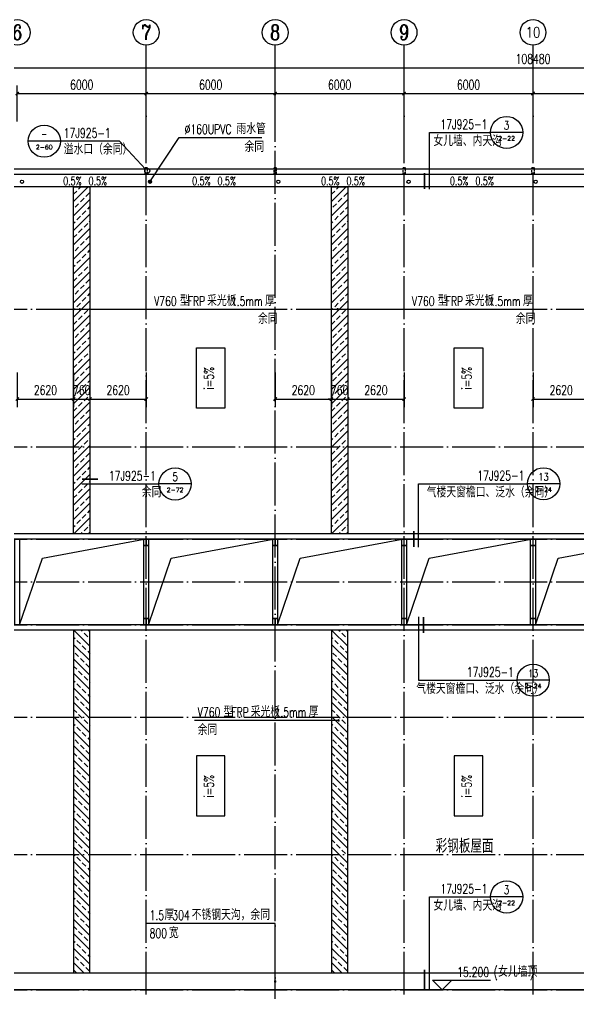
# Model space of a CAD drawing. Extents: x 1900113 to 2270874, y 17288394 to 17931430.
# Drawn here: x 2164027 to 2190041, y 17565515 to 17610883 of the extents above; entities that cross this region are included whole.
import ezdxf
from ezdxf.enums import TextEntityAlignment as Align

# ---------------------------------------------------------------- set-up
doc = ezdxf.new("R2010")
doc.units = 0
doc.header["$LTSCALE"] = 1000
doc.header["$MEASUREMENT"] = 0
doc.linetypes.add('DASH', pattern=[0.35, 0.25, -0.1])
doc.linetypes.add('DOTE', pattern=[2.42, 2, -0.2, 0.02, -0.2])
doc.layers.get('Defpoints').update_dxf_attribs({"color": 250})
for name, color, linetype in [('0 - 屋顶线', 150, 'Continuous'), ('AXIS_TEXT', 7, 'Continuous'), ('AXIS_内部', 151, 'Continuous'), ('AXIS_外部', 171, 'Continuous'), ('COLUMN', 2, 'Continuous'), ('DIM_IDEN', 171, 'Continuous'), ('DIM_LEAD', 145, 'Continuous'), ('DIM_SYMB', 165, 'Continuous'), ('DOTE', 1, 'DOTE'), ('PUB_DIM', 161, 'Continuous'), ('PUB_TEXT', 7, 'Continuous'), ('WALL-PARAPET', 6, 'Continuous'), ('填充', 8, 'Continuous'), ('雨水管', 6, 'Continuous')]:
    doc.layers.add(name, color=color, linetype=linetype)
doc.styles.add('_TCH_AXIS', font='COMPLEX', dxfattribs={"bigfont": 'GBCBIG'})
doc.styles.add('_TCH_DIM', font='SIMPLEX', dxfattribs={"bigfont": 'GBCBIG'})
doc.styles.add('_TCH_DIM_T3', font='SIMPLEX', dxfattribs={"width": 0.705882, "bigfont": 'GBCBIG'})
doc.styles.add('_TCH_LABEL', font='COMPLEX', dxfattribs={"bigfont": 'GBCBIG'})
doc.styles.add('COMPLEX', font='COMPLEX')
doc.styles.add('HT', font='simhei.ttf', dxfattribs={"width": 0.7})
doc.dimstyles.new('_TCH_ARCH&&150', dxfattribs={"dimtxt": 446.25, "dimasz": 150, "dimexe": 375, "dimexo": 450, "dimgap": 189.375, "dimtad": 1, "dimdec": 0, "dimzin": 0, "dimdsep": 46, "dimtxsty": '_TCH_DIM_T3', "dimblk": 'ARCHTICK', "dimcen": 0.09, "dimclrt": 7, "dimazin": 2, "dimtfac": 1, "dimtdec": 0, "dimtix": 1, "dimtmove": 2, "dimatfit": 3, "dimfxl": 0, "dimtolj": 1, "dimtzin": 0, "dimarcsym": 0})

# ---------------------------------------------------------------- blocks, each defined once
blk = doc.blocks.new('A$C0FCD69EC')
at = {"layer": 'COLUMN'}
blk.add_hatch(color=2, dxfattribs=at).paths.add_polyline_path([(300, 180), (294, 180), (294, 94), (6, 94), (6, 180), (0, 180), (0, 0), (6, 0), (6, 86), (294, 86), (294, 0), (300, 0)])
at = {"layer": 'COLUMN', "color": 2}
blk.add_lwpolyline([(300, 0), (294, 0), (294, 86), (6, 86), (6, 0), (0, 0), (0, 180), (6, 180), (6, 94), (294, 94), (294, 180), (300, 180)], close=True, dxfattribs=at)
blk = doc.blocks.new('_ArchTick')
at = {"color": 0, "linetype": 'ByBlock', "const_width": 0.4}
blk.add_lwpolyline([(-0.5, -0.5), (0.5, 0.5)], dxfattribs=at)
blk = doc.blocks.new('*D390')
at = {"layer": 'AXIS_内部', "color": 0, "lineweight": -2}
for p, q in [((2187924, 17594443), (2187924, 17592830)), ((2190544, 17594443), (2190544, 17592830)), ((2187924, 17593205), (2190544, 17593205))]:
    blk.add_line(p, q, dxfattribs=at)
at = {"layer": 'Defpoints', "color": 0}
for p in [(2187924, 17594893), (2190544, 17594893), (2190544, 17593205)]:
    blk.add_point(p, dxfattribs=at)
at = {"layer": 'AXIS_内部', "color": 0, "lineweight": -2, "xscale": 150, "yscale": 150, "zscale": 150, "rotation": 180}
blk.add_blockref('_ArchTick', (2187924, 17593205), dxfattribs=at)
at = {"layer": 'AXIS_内部', "color": 0, "lineweight": -2, "xscale": 150, "yscale": 150, "zscale": 150}
blk.add_blockref('_ArchTick', (2190544, 17593205), dxfattribs=at)
at = {"layer": 'AXIS_内部', "color": 7, "insert": (2189234, 17593618), "char_height": 446.2, "attachment_point": 5, "style": '_TCH_DIM_T3'}
blk.add_mtext('\\A1;2620', dxfattribs=at)
blk = doc.blocks.new('*D393')
at = {"layer": 'AXIS_内部', "color": 0, "lineweight": -2}
for p, q in [((2175924, 17594443), (2175924, 17592830)), ((2178544, 17594443), (2178544, 17592830)), ((2175924, 17593205), (2178544, 17593205))]:
    blk.add_line(p, q, dxfattribs=at)
at = {"layer": 'Defpoints', "color": 0}
for p in [(2175924, 17594893), (2178544, 17594893), (2178544, 17593205)]:
    blk.add_point(p, dxfattribs=at)
at = {"layer": 'AXIS_内部', "color": 0, "lineweight": -2, "xscale": 150, "yscale": 150, "zscale": 150, "rotation": 180}
blk.add_blockref('_ArchTick', (2175924, 17593205), dxfattribs=at)
at = {"layer": 'AXIS_内部', "color": 0, "lineweight": -2, "xscale": 150, "yscale": 150, "zscale": 150}
blk.add_blockref('_ArchTick', (2178544, 17593205), dxfattribs=at)
at = {"layer": 'AXIS_内部', "color": 7, "insert": (2177234, 17593618), "char_height": 446.2, "attachment_point": 5, "style": '_TCH_DIM_T3'}
blk.add_mtext('\\A1;2620', dxfattribs=at)
blk = doc.blocks.new('*D394')
at = {"layer": 'AXIS_内部', "color": 0, "lineweight": -2}
for p, q in [((2178544, 17594443), (2178544, 17592830)), ((2179304, 17594443), (2179304, 17592830)), ((2178544, 17593205), (2178394, 17593205)), ((2178544, 17593205), (2179304, 17593205)), ((2179304, 17593205), (2179454, 17593205))]:
    blk.add_line(p, q, dxfattribs=at)
at = {"layer": 'Defpoints', "color": 0}
for p in [(2178544, 17594893), (2179304, 17594893), (2179304, 17593205)]:
    blk.add_point(p, dxfattribs=at)
at = {"layer": 'AXIS_内部', "color": 0, "lineweight": -2, "xscale": 150, "yscale": 150, "zscale": 150}
blk.add_blockref('_ArchTick', (2178544, 17593205), dxfattribs=at)
at = {"layer": 'AXIS_内部', "color": 0, "lineweight": -2, "xscale": 150, "yscale": 150, "zscale": 150, "rotation": 180}
blk.add_blockref('_ArchTick', (2179304, 17593205), dxfattribs=at)
at = {"layer": 'AXIS_内部', "color": 7, "insert": (2178924, 17593618), "char_height": 446.2, "attachment_point": 5, "style": '_TCH_DIM_T3'}
blk.add_mtext('\\A1;760', dxfattribs=at)
blk = doc.blocks.new('*D395')
at = {"layer": 'AXIS_内部', "color": 0, "lineweight": -2}
for p, q in [((2179304, 17594443), (2179304, 17592830)), ((2181924, 17594443), (2181924, 17592830)), ((2179304, 17593205), (2181924, 17593205))]:
    blk.add_line(p, q, dxfattribs=at)
at = {"layer": 'Defpoints', "color": 0}
for p in [(2179304, 17594893), (2181924, 17594893), (2181924, 17593205)]:
    blk.add_point(p, dxfattribs=at)
at = {"layer": 'AXIS_内部', "color": 0, "lineweight": -2, "xscale": 150, "yscale": 150, "zscale": 150, "rotation": 180}
blk.add_blockref('_ArchTick', (2179304, 17593205), dxfattribs=at)
at = {"layer": 'AXIS_内部', "color": 0, "lineweight": -2, "xscale": 150, "yscale": 150, "zscale": 150}
blk.add_blockref('_ArchTick', (2181924, 17593205), dxfattribs=at)
at = {"layer": 'AXIS_内部', "color": 7, "insert": (2180614, 17593618), "char_height": 446.2, "attachment_point": 5, "style": '_TCH_DIM_T3'}
blk.add_mtext('\\A1;2620', dxfattribs=at)
blk = doc.blocks.new('*D396')
at = {"layer": 'AXIS_内部', "color": 0, "lineweight": -2}
for p, q in [((2163924, 17594443), (2163924, 17592830)), ((2166544, 17594443), (2166544, 17592830)), ((2163924, 17593205), (2166544, 17593205))]:
    blk.add_line(p, q, dxfattribs=at)
at = {"layer": 'Defpoints', "color": 0}
for p in [(2163924, 17594893), (2166544, 17594893), (2166544, 17593205)]:
    blk.add_point(p, dxfattribs=at)
at = {"layer": 'AXIS_内部', "color": 0, "lineweight": -2, "xscale": 150, "yscale": 150, "zscale": 150, "rotation": 180}
blk.add_blockref('_ArchTick', (2163924, 17593205), dxfattribs=at)
at = {"layer": 'AXIS_内部', "color": 0, "lineweight": -2, "xscale": 150, "yscale": 150, "zscale": 150}
blk.add_blockref('_ArchTick', (2166544, 17593205), dxfattribs=at)
at = {"layer": 'AXIS_内部', "color": 7, "insert": (2165234, 17593618), "char_height": 446.2, "attachment_point": 5, "style": '_TCH_DIM_T3'}
blk.add_mtext('\\A1;2620', dxfattribs=at)
blk = doc.blocks.new('*D397')
at = {"layer": 'AXIS_内部', "color": 0, "lineweight": -2}
for p, q in [((2166544, 17594443), (2166544, 17592830)), ((2167304, 17594443), (2167304, 17592830)), ((2166544, 17593205), (2166394, 17593205)), ((2166544, 17593205), (2167304, 17593205)), ((2167304, 17593205), (2167454, 17593205))]:
    blk.add_line(p, q, dxfattribs=at)
at = {"layer": 'Defpoints', "color": 0}
for p in [(2166544, 17594893), (2167304, 17594893), (2167304, 17593205)]:
    blk.add_point(p, dxfattribs=at)
at = {"layer": 'AXIS_内部', "color": 0, "lineweight": -2, "xscale": 150, "yscale": 150, "zscale": 150}
blk.add_blockref('_ArchTick', (2166544, 17593205), dxfattribs=at)
at = {"layer": 'AXIS_内部', "color": 0, "lineweight": -2, "xscale": 150, "yscale": 150, "zscale": 150, "rotation": 180}
blk.add_blockref('_ArchTick', (2167304, 17593205), dxfattribs=at)
at = {"layer": 'AXIS_内部', "color": 7, "insert": (2166924, 17593618), "char_height": 446.2, "attachment_point": 5, "style": '_TCH_DIM_T3'}
blk.add_mtext('\\A1;760', dxfattribs=at)
blk = doc.blocks.new('*D398')
at = {"layer": 'AXIS_内部', "color": 0, "lineweight": -2}
for p, q in [((2167304, 17594443), (2167304, 17592830)), ((2169924, 17594443), (2169924, 17592830)), ((2167304, 17593205), (2169924, 17593205))]:
    blk.add_line(p, q, dxfattribs=at)
at = {"layer": 'Defpoints', "color": 0}
for p in [(2167304, 17594893), (2169924, 17594893), (2169924, 17593205)]:
    blk.add_point(p, dxfattribs=at)
at = {"layer": 'AXIS_内部', "color": 0, "lineweight": -2, "xscale": 150, "yscale": 150, "zscale": 150, "rotation": 180}
blk.add_blockref('_ArchTick', (2167304, 17593205), dxfattribs=at)
at = {"layer": 'AXIS_内部', "color": 0, "lineweight": -2, "xscale": 150, "yscale": 150, "zscale": 150}
blk.add_blockref('_ArchTick', (2169924, 17593205), dxfattribs=at)
at = {"layer": 'AXIS_内部', "color": 7, "insert": (2168614, 17593618), "char_height": 446.2, "attachment_point": 5, "style": '_TCH_DIM_T3'}
blk.add_mtext('\\A1;2620', dxfattribs=at)
blk = doc.blocks.new('*D464')
at = {"layer": 'AXIS_外部', "color": 0, "lineweight": -2}
for p, q in [((2163924, 17606133), (2163924, 17607808)), ((2163924, 17607433), (2169924, 17607433)), ((2169924, 17606133), (2169924, 17607808))]:
    blk.add_line(p, q, dxfattribs=at)
at = {"layer": 'Defpoints', "color": 0}
for p in [(2169924, 17607433), (2163924, 17605683), (2169924, 17605683)]:
    blk.add_point(p, dxfattribs=at)
at = {"layer": 'AXIS_外部', "color": 0, "lineweight": -2, "xscale": 150, "yscale": 150, "zscale": 150, "rotation": 180}
blk.add_blockref('_ArchTick', (2163924, 17607433), dxfattribs=at)
at = {"layer": 'AXIS_外部', "color": 0, "lineweight": -2, "xscale": 150, "yscale": 150, "zscale": 150}
blk.add_blockref('_ArchTick', (2169924, 17607433), dxfattribs=at)
at = {"layer": 'AXIS_外部', "color": 7, "insert": (2166924, 17607845), "char_height": 446.2, "attachment_point": 5, "style": '_TCH_DIM_T3'}
blk.add_mtext('\\A1;6000', dxfattribs=at)
blk = doc.blocks.new('*D465')
at = {"layer": 'AXIS_外部', "color": 0, "lineweight": -2}
for p, q in [((2169924, 17606133), (2169924, 17607808)), ((2169924, 17607433), (2175924, 17607433)), ((2175924, 17606133), (2175924, 17607808))]:
    blk.add_line(p, q, dxfattribs=at)
at = {"layer": 'Defpoints', "color": 0}
for p in [(2175924, 17607433), (2169924, 17605683), (2175924, 17605683)]:
    blk.add_point(p, dxfattribs=at)
at = {"layer": 'AXIS_外部', "color": 0, "lineweight": -2, "xscale": 150, "yscale": 150, "zscale": 150, "rotation": 180}
blk.add_blockref('_ArchTick', (2169924, 17607433), dxfattribs=at)
at = {"layer": 'AXIS_外部', "color": 0, "lineweight": -2, "xscale": 150, "yscale": 150, "zscale": 150}
blk.add_blockref('_ArchTick', (2175924, 17607433), dxfattribs=at)
at = {"layer": 'AXIS_外部', "color": 7, "insert": (2172924, 17607845), "char_height": 446.2, "attachment_point": 5, "style": '_TCH_DIM_T3'}
blk.add_mtext('\\A1;6000', dxfattribs=at)
blk = doc.blocks.new('*D466')
at = {"layer": 'AXIS_外部', "color": 0, "lineweight": -2}
for p, q in [((2175924, 17606133), (2175924, 17607808)), ((2175924, 17607433), (2181924, 17607433)), ((2181924, 17606133), (2181924, 17607808))]:
    blk.add_line(p, q, dxfattribs=at)
at = {"layer": 'Defpoints', "color": 0}
for p in [(2181924, 17607433), (2175924, 17605683), (2181924, 17605683)]:
    blk.add_point(p, dxfattribs=at)
at = {"layer": 'AXIS_外部', "color": 0, "lineweight": -2, "xscale": 150, "yscale": 150, "zscale": 150, "rotation": 180}
blk.add_blockref('_ArchTick', (2175924, 17607433), dxfattribs=at)
at = {"layer": 'AXIS_外部', "color": 0, "lineweight": -2, "xscale": 150, "yscale": 150, "zscale": 150}
blk.add_blockref('_ArchTick', (2181924, 17607433), dxfattribs=at)
at = {"layer": 'AXIS_外部', "color": 7, "insert": (2178924, 17607845), "char_height": 446.2, "attachment_point": 5, "style": '_TCH_DIM_T3'}
blk.add_mtext('\\A1;6000', dxfattribs=at)
blk = doc.blocks.new('*D467')
at = {"layer": 'AXIS_外部', "color": 0, "lineweight": -2}
for p, q in [((2181924, 17606133), (2181924, 17607808)), ((2181924, 17607433), (2187924, 17607433)), ((2187924, 17606133), (2187924, 17607808))]:
    blk.add_line(p, q, dxfattribs=at)
at = {"layer": 'Defpoints', "color": 0}
for p in [(2187924, 17607433), (2181924, 17605683), (2187924, 17605683)]:
    blk.add_point(p, dxfattribs=at)
at = {"layer": 'AXIS_外部', "color": 0, "lineweight": -2, "xscale": 150, "yscale": 150, "zscale": 150, "rotation": 180}
blk.add_blockref('_ArchTick', (2181924, 17607433), dxfattribs=at)
at = {"layer": 'AXIS_外部', "color": 0, "lineweight": -2, "xscale": 150, "yscale": 150, "zscale": 150}
blk.add_blockref('_ArchTick', (2187924, 17607433), dxfattribs=at)
at = {"layer": 'AXIS_外部', "color": 7, "insert": (2184924, 17607845), "char_height": 446.2, "attachment_point": 5, "style": '_TCH_DIM_T3'}
blk.add_mtext('\\A1;6000', dxfattribs=at)
blk = doc.blocks.new('*D468')
at = {"layer": 'AXIS_外部', "color": 0, "lineweight": -2}
for p, q in [((2187924, 17606133), (2187924, 17607808)), ((2187924, 17607433), (2193924, 17607433)), ((2193924, 17606133), (2193924, 17607808))]:
    blk.add_line(p, q, dxfattribs=at)
at = {"layer": 'Defpoints', "color": 0}
for p in [(2193924, 17607433), (2187924, 17605683), (2193924, 17605683)]:
    blk.add_point(p, dxfattribs=at)
at = {"layer": 'AXIS_外部', "color": 0, "lineweight": -2, "xscale": 150, "yscale": 150, "zscale": 150, "rotation": 180}
blk.add_blockref('_ArchTick', (2187924, 17607433), dxfattribs=at)
at = {"layer": 'AXIS_外部', "color": 0, "lineweight": -2, "xscale": 150, "yscale": 150, "zscale": 150}
blk.add_blockref('_ArchTick', (2193924, 17607433), dxfattribs=at)
at = {"layer": 'AXIS_外部', "color": 7, "insert": (2190924, 17607845), "char_height": 446.2, "attachment_point": 5, "style": '_TCH_DIM_T3'}
blk.add_mtext('\\A1;6000', dxfattribs=at)
blk = doc.blocks.new('*D478')
at = {"layer": 'AXIS_外部', "color": 0, "lineweight": -2}
for p, q in [((2133684, 17606133), (2133684, 17609008)), ((2242164, 17606133), (2242164, 17609008)), ((2133684, 17608633), (2242164, 17608633))]:
    blk.add_line(p, q, dxfattribs=at)
at = {"layer": 'Defpoints', "color": 0}
for p in [(2242164, 17608633), (2133684, 17605683), (2242164, 17605683)]:
    blk.add_point(p, dxfattribs=at)
at = {"layer": 'AXIS_外部', "color": 0, "lineweight": -2, "xscale": 150, "yscale": 150, "zscale": 150, "rotation": 180}
blk.add_blockref('_ArchTick', (2133684, 17608633), dxfattribs=at)
at = {"layer": 'AXIS_外部', "color": 0, "lineweight": -2, "xscale": 150, "yscale": 150, "zscale": 150}
blk.add_blockref('_ArchTick', (2242164, 17608633), dxfattribs=at)
at = {"layer": 'AXIS_外部', "color": 7, "insert": (2187924, 17609045), "char_height": 446.2, "attachment_point": 5, "style": '_TCH_DIM_T3'}
blk.add_mtext('\\A1;108480', dxfattribs=at)
blk = doc.blocks.new('_AXISO')
blk.add_circle((0, 0), 0.5)
at = {"layer": 'AXIS_TEXT', "style": 'COMPLEX', "width": 1.041667}
blk.add_attdef('A', text='', height=0.56, dxfattribs=at).set_placement((-0.25, -0.28), (0.25, -0.28), align=Align.FIT)

msp = doc.modelspace()

# ---------------------------------------------------------------- hatches: boundary and pattern name
at = {"layer": '填充'}
h = msp.add_hatch(dxfattribs=at)
h.set_pattern_fill('ANSI33', color=4, scale=150, style=0)
h.set_pattern_definition([(45, (80131.6, -1447261.33), (-336.759605, 336.759605), []), (45, (80468.36, -1447261.33), (-336.759605, 336.759605), [238.125, -119.0625])])
h.paths.add_polyline_path([(2166543.5, 17586922.9), (2167303.5, 17586922.9), (2167303.5, 17603082.9), (2166543.5, 17603082.9)])
h = msp.add_hatch(dxfattribs=at)
h.set_pattern_fill('ANSI33', color=4, scale=150, style=0)
h.set_pattern_definition([(45, (92131.6, -1447261.33), (-336.759605, 336.759605), []), (45, (92468.36, -1447261.33), (-336.759605, 336.759605), [238.125, -119.0625])])
h.paths.add_polyline_path([(2178543.5, 17586922.9), (2179303.5, 17586922.9), (2179303.5, 17603082.9), (2178543.5, 17603082.9)])
h = msp.add_hatch(dxfattribs=at)
h.set_pattern_fill('ANSI33', color=4, scale=150, style=0)
h.set_pattern_definition([(315, (80131.6, 36616627.1), (-336.759605, -336.759605), []), (315, (80468.36, 36616627.1), (-336.759605, -336.759605), [238.125, -119.0625])])
h.paths.add_polyline_path([(2166543.5, 17566482.9), (2167303.5, 17566482.9), (2167303.5, 17582442.9), (2166543.5, 17582442.9)])
h = msp.add_hatch(dxfattribs=at)
h.set_pattern_fill('ANSI33', color=4, scale=150, style=0)
h.set_pattern_definition([(315, (92131.6, 36616627.1), (-336.759605, -336.759605), []), (315, (92468.36, 36616627.1), (-336.759605, -336.759605), [238.125, -119.0625])])
h.paths.add_polyline_path([(2178543.5, 17566482.9), (2179303.5, 17566482.9), (2179303.5, 17582442.9), (2178543.5, 17582442.9)])

# ---------------------------------------------------------------- linework, layer by layer
at = {"linetype": 'DASH', "ltscale": 0.3}
for points in [[(2169973.5, 17603682.9), (2169873.5, 17603682.9), (2169873.5, 17603982.9), (2169973.5, 17603982.9)], [(2175973.5, 17603682.9), (2175873.5, 17603682.9), (2175873.5, 17603982.9), (2175973.5, 17603982.9)], [(2181973.5, 17603682.9), (2181873.5, 17603682.9), (2181873.5, 17603982.9), (2181973.5, 17603982.9)], [(2187973.5, 17603682.9), (2187873.5, 17603682.9), (2187873.5, 17603982.9), (2187973.5, 17603982.9)]]:
    msp.add_lwpolyline(points, close=True, dxfattribs=at)
for points in [[(2167303.5, 17603082.9), (2167303.5, 17586922.9), (2166543.5, 17586922.9), (2166543.5, 17603082.9)], [(2179303.5, 17603082.9), (2179303.5, 17586922.9), (2178543.5, 17586922.9), (2178543.5, 17603082.9)], [(2173586, 17595581.7), (2173586, 17592784), (2172261, 17592784), (2172261, 17595581.7)], [(2185586, 17595581.7), (2185586, 17592784), (2184261, 17592784), (2184261, 17595581.7)], [(2164033.5, 17586682.9), (2164033.5, 17582682.9), (2163813.5, 17582682.9), (2163813.5, 17586682.9)], [(2170033.5, 17586682.9), (2170033.5, 17582682.9), (2169813.5, 17582682.9), (2169813.5, 17586682.9)], [(2176033.5, 17586682.9), (2176033.5, 17582682.9), (2175813.5, 17582682.9), (2175813.5, 17586682.9)], [(2182033.5, 17586682.9), (2182033.5, 17582682.9), (2181813.5, 17582682.9), (2181813.5, 17586682.9)], [(2188033.5, 17586682.9), (2188033.5, 17582682.9), (2187813.5, 17582682.9), (2187813.5, 17586682.9)], [(2167303.5, 17566482.9), (2167303.5, 17582442.9), (2166543.5, 17582442.9), (2166543.5, 17566482.9)], [(2179303.5, 17566482.9), (2179303.5, 17582442.9), (2178543.5, 17582442.9), (2178543.5, 17566482.9)], [(2173586, 17573784), (2173586, 17576581.7), (2172261, 17576581.7), (2172261, 17573784)], [(2185586, 17573784), (2185586, 17576581.7), (2184261, 17576581.7), (2184261, 17573784)]]:
    msp.add_lwpolyline(points, close=True)
at = {"layer": '0 - 屋顶线'}
for p, q in [((2241923.5, 17603082.9), (2133923.5, 17603082.9)), ((2133923.5, 17566482.9), (2241923.5, 17566482.9))]:
    msp.add_line(p, q, dxfattribs=at)
for points in [[(2133683.5, 17546682.9), (2133683.5, 17603922.9), (2242163.5, 17603922.9), (2242163.5, 17546682.9)], [(2133923.5, 17565682.9), (2133923.5, 17603682.9), (2241923.5, 17603682.9), (2241923.5, 17565682.9), (2133923.5, 17565682.9)], [(2164033.5, 17582682.9), (2165090.1, 17585797.2), (2169833.5, 17586682.9)], [(2170033.5, 17582682.9), (2171090.1, 17585797.2), (2175833.5, 17586682.9)], [(2176033.5, 17582682.9), (2177090.1, 17585797.2), (2181833.5, 17586682.9)], [(2182033.5, 17582682.9), (2183090.1, 17585797.2), (2187833.5, 17586682.9)], [(2188033.5, 17582682.9), (2189090.1, 17585797.2), (2193833.5, 17586682.9)]]:
    msp.add_lwpolyline(points, dxfattribs=at)
at = {"layer": 'AXIS_外部'}
for p, q in [((2169923.5, 17605682.9), (2169923.5, 17609682.9)), ((2175923.5, 17605682.9), (2175923.5, 17609682.9)), ((2181923.5, 17605682.9), (2181923.5, 17609682.9)), ((2187923.5, 17605682.9), (2187923.5, 17609682.9))]:
    msp.add_line(p, q, dxfattribs=at)
at = {"layer": 'DIM_IDEN'}
for p, q in [((2183100.7, 17605619.8), (2185945.2, 17605619.8)), ((2183100.7, 17602984.2), (2183100.7, 17605619.8)), ((2187445.2, 17605619.8), (2185945.2, 17605619.8)), ((2165927.5, 17605214.6), (2164427.5, 17605214.6)), ((2168679, 17605214.6), (2165927.5, 17605214.6)), ((2169894.3, 17603917.4), (2168679, 17605214.6)), ((2170097.4, 17603324.1), (2171458.6, 17605390.7)), ((2171458.6, 17605390.7), (2175297.5, 17605390.7)), ((2166928.5, 17589247.4), (2167645.3, 17589247.4)), ((2167645.3, 17589247.4), (2170518, 17589247.4)), ((2172018, 17589247.4), (2170518, 17589247.4)), ((2182598.7, 17589257), (2187664.7, 17589257)), ((2182598.7, 17586307.9), (2182598.7, 17589257)), ((2189164.7, 17589257), (2187664.7, 17589257)), ((2182598.7, 17583057.9), (2182598.7, 17580108.7)), ((2182598.7, 17580108.7), (2187180.2, 17580108.7)), ((2188680.2, 17580108.7), (2187180.2, 17580108.7)), ((2183100.7, 17570010.8), (2185945.2, 17570010.8)), ((2183100.7, 17565677.6), (2183100.7, 17570010.8)), ((2187445.2, 17570010.8), (2185945.2, 17570010.8))]:
    msp.add_line(p, q, dxfattribs=at)
at = {"layer": 'DIM_IDEN', "const_width": 75}
for points in [[(2182875.7, 17602984.2), (2182875.7, 17603734.2)], [(2166928.5, 17589472.4), (2167678.5, 17589472.4)], [(2182373.7, 17586307.9), (2182373.7, 17587057.9)], [(2182823.7, 17583057.9), (2182823.7, 17582307.9)], [(2182875.7, 17565677.6), (2182875.7, 17566627.6)]]:
    msp.add_lwpolyline(points, dxfattribs=at)
at = {"layer": 'DIM_IDEN', "const_width": 60}
msp.add_lwpolyline([(2170080.9, 17603299.1, 1), (2170113.9, 17603349.2, 1)], format="xyb", close=True, dxfattribs=at)
at = {"layer": 'DIM_IDEN'}
for centre, radius in [((2186695.2, 17605619.8), 750), ((2165177.5, 17605214.6), 750), ((2169973.5, 17603832.9), 115.8), ((2171268, 17589247.4), 750), ((2188414.7, 17589257), 750), ((2187930.2, 17580108.7), 750), ((2186695.2, 17570010.8), 750)]:
    msp.add_circle(centre, radius, dxfattribs=at)
at = {"layer": 'DIM_LEAD'}
for p, q in [((2166834.2, 17597382.9), (2170151.7, 17597382.9)), ((2170151.7, 17597382.9), (2175923.5, 17597382.9)), ((2178834.2, 17597382.9), (2182151.7, 17597382.9)), ((2182151.7, 17597382.9), (2187923.5, 17597382.9)), ((2177879.9, 17578236), (2172162.9, 17578236)), ((2178873.9, 17578236), (2177879.9, 17578236)), ((2175923.5, 17568778.4), (2169923.5, 17568778.4)), ((2175923.5, 17566075.7), (2175923.5, 17568778.4))]:
    msp.add_line(p, q, dxfattribs=at)
at = {"layer": 'DIM_LEAD', "const_width": 60}
for points in [[(2166804.2, 17597382.9, 1), (2166864.2, 17597382.9, 1)], [(2178804.2, 17597382.9, 1), (2178864.2, 17597382.9, 1)], [(2178903.9, 17578236, 1), (2178843.9, 17578236, 1)], [(2175923.5, 17566045.7, 1), (2175923.5, 17566105.7, 1)]]:
    msp.add_lwpolyline(points, format="xyb", close=True, dxfattribs=at)
at = {"layer": 'DIM_SYMB'}
for points in [[(2173169.8, 17593483.4, 0, 0, 0), (2173169.8, 17594431.1, 120, 0, 0), (2173169.8, 17594881.1, 0, 0, 0)], [(2185169.8, 17593483.4, 0, 0, 0), (2185169.8, 17594431.1, 120, 0, 0), (2185169.8, 17594881.1, 0, 0, 0)], [(2173169.8, 17575882.3, 0, 0, 0), (2173169.8, 17574934.6, 120, 0, 0), (2173169.8, 17574484.6, 0, 0, 0)], [(2185169.8, 17575882.3, 0, 0, 0), (2185169.8, 17574934.6, 120, 0, 0), (2185169.8, 17574484.6, 0, 0, 0)]]:
    msp.add_lwpolyline(points, format="xyseb", dxfattribs=at)
at = {"layer": 'DOTE'}
for p, q in [((2175923.5, 17544682.9), (2175923.5, 17607682.9)), ((2169923.5, 17543682.9), (2169923.5, 17606682.9)), ((2181923.5, 17543682.9), (2181923.5, 17606682.9)), ((2187923.5, 17543682.9), (2187923.5, 17606682.9)), ((2130923.5, 17603682.9), (2244923.5, 17603682.9)), ((2130923.5, 17597382.9), (2244923.5, 17597382.9)), ((2130923.5, 17590982.9), (2244923.5, 17590982.9)), ((2130923.5, 17586682.9), (2244923.5, 17586682.9)), ((2130923.5, 17584682.9), (2244923.5, 17584682.9)), ((2130923.5, 17582682.9), (2244923.5, 17582682.9)), ((2130923.5, 17578382.9), (2244923.5, 17578382.9)), ((2130923.5, 17571982.9), (2244923.5, 17571982.9)), ((2130923.5, 17565682.9), (2244923.5, 17565682.9))]:
    msp.add_line(p, q, dxfattribs=at)
at = {"layer": 'PUB_DIM'}
for p, q in [((2183691.4, 17565682.9), (2183241.4, 17566132.9)), ((2183241.4, 17566132.9), (2185941.4, 17566132.9)), ((2183691.4, 17565682.9), (2184141.4, 17566132.9))]:
    msp.add_line(p, q, dxfattribs=at)
for points in [[(2165925.7, 17603359.2, 0, 0, 0), (2164875.7, 17603359.2, 120, 0, 0), (2164425.7, 17603359.2, 0, 0, 0)], [(2168250.8, 17603359.2, 0, 0, 0), (2169300.8, 17603359.2, 120, 0, 0), (2169750.8, 17603359.2, 0, 0, 0)], [(2171925.7, 17603359.2, 0, 0, 0), (2170875.7, 17603359.2, 120, 0, 0), (2170425.7, 17603359.2, 0, 0, 0)], [(2174250.8, 17603359.2, 0, 0, 0), (2175300.8, 17603359.2, 120, 0, 0), (2175750.8, 17603359.2, 0, 0, 0)], [(2177925.7, 17603359.2, 0, 0, 0), (2176875.7, 17603359.2, 120, 0, 0), (2176425.7, 17603359.2, 0, 0, 0)], [(2180250.8, 17603359.2, 0, 0, 0), (2181300.8, 17603359.2, 120, 0, 0), (2181750.8, 17603359.2, 0, 0, 0)], [(2183925.7, 17603359.2, 0, 0, 0), (2182875.7, 17603359.2, 120, 0, 0), (2182425.7, 17603359.2, 0, 0, 0)], [(2186250.8, 17603359.2, 0, 0, 0), (2187300.8, 17603359.2, 120, 0, 0), (2187750.8, 17603359.2, 0, 0, 0)], [(2189925.7, 17603359.2, 0, 0, 0), (2188875.7, 17603359.2, 120, 0, 0), (2188425.7, 17603359.2, 0, 0, 0)]]:
    msp.add_lwpolyline(points, format="xyseb", dxfattribs=at)
at = {"layer": 'WALL-PARAPET'}
for p, q in [((2235923.5, 17586922.9), (2139923.5, 17586922.9)), ((2235923.5, 17586682.9), (2139923.5, 17586682.9)), ((2235923.5, 17582682.9), (2139923.5, 17582682.9)), ((2235923.5, 17582442.9), (2139923.5, 17582442.9))]:
    msp.add_line(p, q, dxfattribs=at)
at = {"layer": '雨水管'}
for centre in [(2164140.6, 17603324.1), (2170097.4, 17603324.1), (2176070, 17603324.1), (2182132.6, 17603324.1), (2188049.2, 17603324.1)]:
    msp.add_circle(centre, 75, dxfattribs=at)

# ---------------------------------------------------------------- block references
at = {"layer": 'AXIS_外部'}
ref = msp.add_blockref('_AXISO', (2163923.5, 17610282.9), dxfattribs=dict(at, xscale=1200, yscale=1200, zscale=1200))
ref.add_attrib('A', '6', dxfattribs={"layer": 'AXIS_TEXT', "height": 698.9, "style": '_TCH_AXIS'}).set_placement((2163690.5, 17609933.4), (2164156.5, 17609933.4), align=Align.FIT)
ref = msp.add_blockref('_AXISO', (2169923.5, 17610282.9), dxfattribs=dict(at, xscale=1200, yscale=1200, zscale=1200))
ref.add_attrib('A', '7', dxfattribs={"layer": 'AXIS_TEXT', "height": 698.9, "style": '_TCH_AXIS'}).set_placement((2169690.5, 17609933.4), (2170156.5, 17609933.4), align=Align.FIT)
ref = msp.add_blockref('_AXISO', (2175923.5, 17610282.9), dxfattribs=dict(at, xscale=1200, yscale=1200, zscale=1200))
ref.add_attrib('A', '8', dxfattribs={"layer": 'AXIS_TEXT', "height": 698.9, "style": '_TCH_AXIS'}).set_placement((2175690.5, 17609933.4), (2176156.5, 17609933.4), align=Align.FIT)
ref = msp.add_blockref('_AXISO', (2181923.5, 17610282.9), dxfattribs=dict(at, xscale=1200, yscale=1200, zscale=1200))
ref.add_attrib('A', '9', dxfattribs={"layer": 'AXIS_TEXT', "height": 698.9, "style": '_TCH_AXIS'}).set_placement((2181690.5, 17609933.4), (2182156.5, 17609933.4), align=Align.FIT)
ref = msp.add_blockref('_AXISO', (2187923.5, 17610282.9), dxfattribs=dict(at, xscale=1200, yscale=1200, zscale=1200))
ref.add_attrib('A', '10', dxfattribs={"layer": 'AXIS_TEXT', "height": 492.67, "style": '_TCH_AXIS'}).set_placement((2187583.3, 17610036.5), (2188263.7, 17610036.5), align=Align.FIT)
at = {"layer": 'COLUMN', "xscale": -1, "rotation": 90}
for p in [(2170013.5, 17586682.9), (2170013.5, 17586682.9), (2176013.5, 17586682.9), (2176013.5, 17586682.9), (2182013.5, 17586682.9), (2182013.5, 17586682.9), (2188013.5, 17586682.9), (2188013.5, 17586682.9), (2170013.5, 17582982.9), (2170013.5, 17582982.9), (2176013.5, 17582982.9), (2176013.5, 17582982.9), (2182013.5, 17582982.9), (2182013.5, 17582982.9), (2188013.5, 17582982.9), (2188013.5, 17582982.9)]:
    msp.add_blockref('A$C0FCD69EC', p, dxfattribs=at)

# ---------------------------------------------------------------- texts
at = {"layer": 'PUB_TEXT'}
for s, height, style, p in [('雨水管', 506.38, '_TCH_LABEL', (2174123.5, 17605548.2)), ('溢水口（余同）', 506.38, '_TCH_LABEL', (2166085, 17604593.6)), ('余同', 506.38, '_TCH_LABEL', (2174497.7, 17604708.2)), ('女儿墙、内天沟', 506.38, '_TCH_LABEL', (2183291.1, 17604981.9)), ('型', 506.4, '_TCH_DIM', (2171488.8, 17597540.4)), ('采光板', 506.38, '_TCH_DIM', (2172757.4, 17597540.4)), ('厚', 506.4, '_TCH_DIM', (2175453.2, 17597540.4)), ('型', 506.4, '_TCH_DIM', (2183488.8, 17597540.4)), ('采光板', 506.38, '_TCH_DIM', (2184757.4, 17597540.4)), ('厚', 506.4, '_TCH_DIM', (2187453.2, 17597540.4)), ('余同', 506.38, '_TCH_DIM', (2175123.7, 17596700.4)), ('余同', 506.38, '_TCH_DIM', (2187123.7, 17596700.4)), ('余同', 506.38, '_TCH_LABEL', (2169718.2, 17588626.3)), ('气楼天窗檐口、泛水（余同）', 506.383, '_TCH_LABEL', (2182979.3, 17588619.2)), ('气楼天窗檐口、泛水（余同）', 506.383, '_TCH_LABEL', (2182494.8, 17579470.9)), ('型', 506.4, '_TCH_DIM', (2173520.4, 17578393.5)), ('采光板', 506.38, '_TCH_DIM', (2174789, 17578393.5)), ('厚', 506.4, '_TCH_DIM', (2177484.9, 17578393.5)), ('余同', 506.38, '_TCH_DIM', (2172320.4, 17577553.5)), ('女儿墙、内天沟', 506.38, '_TCH_LABEL', (2183291.1, 17569373)), ('厚', 506.4, '_TCH_DIM', (2170771, 17568935.9)), ('不锈钢天沟，余同', 506.38, '_TCH_DIM', (2172039.6, 17568935.9)), ('宽', 506.4, '_TCH_DIM', (2170981, 17568095.9)), ('女儿墙顶', 506.38, '_TCH_DIM', (2186301.4, 17566290.4))]:
    msp.add_text(s, height=height, dxfattribs=dict(at, style=style)).set_placement(p)
for s, height, style, width, p in [('17J925-1', 446.25, '_TCH_LABEL', 0.705882, (2183612.7, 17605777.3)), ('17J925-1', 446.25, '_TCH_LABEL', 0.705882, (2166085, 17605372.1)), ('%%c160UPVC', 446.25, '_TCH_LABEL', 0.705882, (2171708.5, 17605548.2)), ('0.5%%%', 382.5, '_TCH_DIM', 0.705882, (2166060.7, 17603167.9)), ('0.5%%%', 382.5, '_TCH_DIM', 0.705882, (2167241.5, 17603167.9)), ('0.5%%%', 382.5, '_TCH_DIM', 0.705882, (2172060.7, 17603167.9)), ('0.5%%%', 382.5, '_TCH_DIM', 0.705882, (2173241.5, 17603167.9)), ('0.5%%%', 382.5, '_TCH_DIM', 0.705882, (2178060.7, 17603167.9)), ('0.5%%%', 382.5, '_TCH_DIM', 0.705882, (2179241.5, 17603167.9)), ('0.5%%%', 382.5, '_TCH_DIM', 0.705882, (2184060.7, 17603167.9)), ('0.5%%%', 382.5, '_TCH_DIM', 0.705882, (2185241.5, 17603167.9)), ('V760', 446.25, '_TCH_DIM', 0.705882, (2170288.8, 17597540.4)), ('FRP', 446.25, '_TCH_DIM', 0.705882, (2171857.4, 17597540.4)), ('1.5mm', 446.25, '_TCH_DIM', 0.705882, (2173863.2, 17597540.4)), ('V760', 446.25, '_TCH_DIM', 0.705882, (2182288.8, 17597540.4)), ('FRP', 446.25, '_TCH_DIM', 0.705882, (2183857.4, 17597540.4)), ('1.5mm', 446.25, '_TCH_DIM', 0.705882, (2185863.2, 17597540.4)), ('17J925-1', 446.25, '_TCH_LABEL', 0.705882, (2168185.5, 17589404.9)), ('17J925-1', 446.25, '_TCH_LABEL', 0.705882, (2185332.2, 17589414.5)), ('17J925-1', 446.25, '_TCH_LABEL', 0.705882, (2184847.7, 17580266.2)), ('V760', 446.25, '_TCH_DIM', 0.705882, (2172320.4, 17578393.5)), ('FRP', 446.25, '_TCH_DIM', 0.705882, (2173889, 17578393.5)), ('1.5mm', 446.25, '_TCH_DIM', 0.705882, (2175894.9, 17578393.5)), ('彩钢板屋面', 563.29, 'HT', 0.7, (2183396.5, 17572127.8)), ('17J925-1', 446.25, '_TCH_LABEL', 0.705882, (2183612.7, 17570168.3)), ('1.5', 446.25, '_TCH_DIM', 0.705882, (2170081, 17568935.9)), ('304', 446.25, '_TCH_DIM', 0.705882, (2171139.6, 17568935.9)), ('800', 446.25, '_TCH_DIM', 0.705882, (2170081, 17568095.9)), ('15.200', 446.25, '_TCH_DIM', 0.705882, (2184396.4, 17566290.4)), ('(', 446.2, '_TCH_DIM', 0.705882, (2186091.4, 17566290.4)), (')', 446.2, '_TCH_DIM', 0.705882, (2187775.8, 17566290.4))]:
    msp.add_text(s, height=height, dxfattribs=dict(at, style=style, width=width)).set_placement(p)
at = {"layer": 'PUB_TEXT', "style": '_TCH_LABEL'}
for s, height, p, p2 in [('3', 391.5, (2186564.7, 17605758.6), (2186825.7, 17605758.6)), ('2-22', 204.59, (2186305.5, 17605240.7), (2187084.9, 17605240.7)), ('2-60', 204.59, (2164787.8, 17604835.5), (2165567.2, 17604835.5)), ('5', 391.5, (2171137.5, 17589386.2), (2171398.5, 17589386.2)), ('13', 346.49, (2188175.4, 17589402.8), (2188653.9, 17589402.8)), ('2-72', 204.59, (2170878.3, 17588868.3), (2171657.7, 17588868.3)), ('2-24', 200.81, (2188022.6, 17588880.8), (2188806.7, 17588880.8)), ('13', 346.49, (2187690.9, 17580254.5), (2188169.4, 17580254.5)), ('2-24', 200.81, (2187538.1, 17579732.5), (2188322.2, 17579732.5)), ('3', 391.5, (2186564.7, 17570149.6), (2186825.7, 17570149.6)), ('2-22', 204.59, (2186305.5, 17569631.7), (2187084.9, 17569631.7))]:
    msp.add_text(s, height=height, dxfattribs=at).set_placement(p, p2, align=Align.FIT)
at = {"layer": 'PUB_TEXT', "style": '_TCH_LABEL', "width": 0.777778}
msp.add_text('-', height=391.5, dxfattribs=at).set_placement((2165047, 17605353.4), (2165308, 17605353.4), align=Align.FIT)
at = {"layer": 'PUB_TEXT', "style": '_TCH_DIM', "width": 0.705882}
for p in [(2173064.8, 17593642.3), (2185064.8, 17593642.3), (2173064.8, 17574643.5), (2185064.8, 17574643.5)]:
    msp.add_text('i=5%', height=446.25, rotation=90, dxfattribs=at).set_placement(p)

# ---------------------------------------------------------------- dimensions: what is measured, and where the dimension line sits
at = {"layer": 'AXIS_内部'}
for p1, p2, picture, middle in [((2163923.5, 17594892.6), (2166543.5, 17594892.6), '*D396', (2165233.5, 17593617.6)), ((2166543.5, 17594892.6), (2167303.5, 17594892.6), '*D397', (2166923.5, 17593617.6)), ((2167303.5, 17594892.6), (2169923.5, 17594892.6), '*D398', (2168613.5, 17593617.6)), ((2175923.5, 17594892.6), (2178543.5, 17594892.6), '*D393', (2177233.5, 17593617.6)), ((2178543.5, 17594892.6), (2179303.5, 17594892.6), '*D394', (2178923.5, 17593617.6)), ((2179303.5, 17594892.6), (2181923.5, 17594892.6), '*D395', (2180613.5, 17593617.6)), ((2187923.5, 17594892.6), (2190543.5, 17594892.6), '*D390', (2189233.5, 17593617.6))]:
    dim = msp.add_aligned_dim(p1=p1, p2=p2, distance=-1687.5, dimstyle='_TCH_ARCH&&150', dxfattribs=at)
    dim.commit()
    dim.dimension.update_dxf_attribs({"geometry": picture, "text_midpoint": middle})
at = {"layer": 'AXIS_外部'}
for p1, p2, distance, picture, middle in [((2133683.5, 17605682.9), (2242163.5, 17605682.9), 2950, '*D478', (2187923.5, 17609045.4)), ((2163923.5, 17605682.9), (2169923.5, 17605682.9), 1750, '*D464', (2166923.5, 17607845.4)), ((2169923.5, 17605682.9), (2175923.5, 17605682.9), 1750, '*D465', (2172923.5, 17607845.4)), ((2175923.5, 17605682.9), (2181923.5, 17605682.9), 1750, '*D466', (2178923.5, 17607845.4)), ((2181923.5, 17605682.9), (2187923.5, 17605682.9), 1750, '*D467', (2184923.5, 17607845.4)), ((2187923.5, 17605682.9), (2193923.5, 17605682.9), 1750, '*D468', (2190923.5, 17607845.4))]:
    dim = msp.add_aligned_dim(p1=p1, p2=p2, distance=distance, dimstyle='_TCH_ARCH&&150', dxfattribs=at)
    dim.commit()
    dim.dimension.update_dxf_attribs({"geometry": picture, "text_midpoint": middle})

doc.saveas('drawing.dxf')
